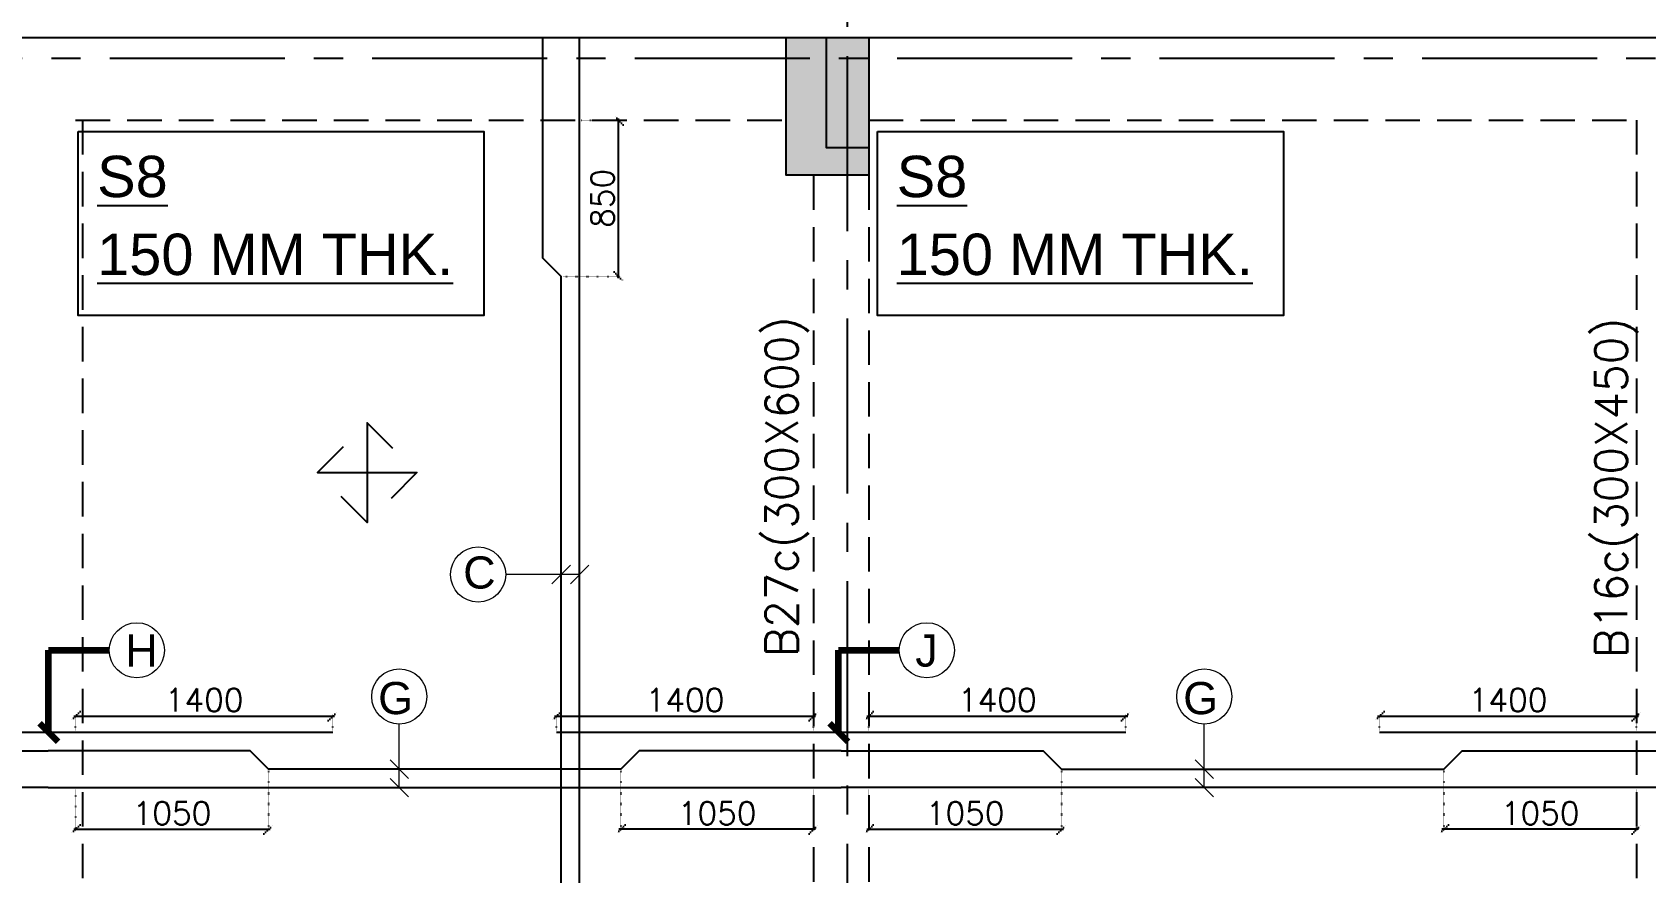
# Model space of a CAD drawing. Header units: millimetres. Extents: x 1921121 to 2008675, y -1544779 to -1482871.
# Drawn here: x 1961369 to 1970152, y -1505555 to -1500982 of the extents above; entities that cross this region are included whole.
import ezdxf

# ---------------------------------------------------------------- set-up
doc = ezdxf.new("R2010")
doc.units = ezdxf.units.MM
doc.header["$MEASUREMENT"] = 0
doc.header["$PDMODE"] = 98
for name, pattern in [('1', [0]), ('ACAD_ISO02W100', [15, 12, -3]), ('CENTER2', [28.575, 19.05, -3.175, 3.175, -3.175]), ('CONTINOUS', [0]), ('DOT', [0.25, 0, -0.25]), ('HIDDEN', [0.375, 0.25, -0.125])]:
    doc.linetypes.add(name, pattern=pattern)
for name, color, linetype in [('BEAM NO', 7, '1'), ('BEAM-300X450', 6, 'Continuous'), ('BEAM-300X600', 4, 'Continuous'), ('BEAM-450X600', 22, 'Continuous'), ('DIM', 191, 'Continuous'), ('s-steel', 1, 'Continuous'), ('SLAB NO.', 4, 'Continuous'), ('STEEL', 1, 'Continuous'), ('STR.COLUMN', 1, 'Continuous')]:
    doc.layers.add(name, color=color, linetype=linetype)
for name, color, linetype, lineweight in [('BRICK WALL_MOFA', 8, 'Continuous', 30), ('CENTER_LINE', 8, 'CENTER2', 25), ('GRID', 252, 'ACAD_ISO02W100', 9), ('LEADER', 191, 'Continuous', 15), ('S-B5-230X600', 120, 'HIDDEN', 25), ('SLAB STEEL MARK', 133, 'Continuous', 30)]:
    doc.layers.add(name, color=color, linetype=linetype, lineweight=lineweight)
doc.styles.add('DEEPAK', font='arial.ttf')
doc.styles.add('ROMANS', font='romans.shx')
doc.styles.add('RS', font='romans.shx', dxfattribs={"width": 0.9})
doc.styles.add('style1', font='arial.ttf')
doc.dimstyles.new('KRUNAL-MM', dxfattribs={"dimtxt": 50, "dimasz": 35, "dimexe": 25, "dimexo": 0, "dimgap": 15, "dimtad": 1, "dimdec": 0, "dimzin": 0, "dimdsep": 46, "dimtxsty": 'RS', "dimblk": 'OBLIQUE', "dimcen": 0, "dimdle": 25, "dimclrd": 256, "dimclre": 256, "dimclrt": 7, "dimadec": 0, "dimazin": 0, "dimtfac": 1, "dimtdec": 0, "dimtix": 1, "dimtmove": 0, "dimatfit": 2, "dimfxl": 1, "dimtolj": 1, "dimtzin": 0, "dimlwd": -1, "dimlwe": -1, "dimarcsym": 0})
doc.dimstyles.new('pag', dxfattribs={"dimtxt": 180, "dimasz": 150, "dimexe": 100, "dimexo": 0, "dimgap": 50, "dimtad": 1, "dimdec": 0, "dimzin": 0, "dimdsep": 46, "dimtxsty": 'ROMANS', "dimblk": 'OBLIQUE', "dimcen": 0, "dimdle": 100, "dimclrd": 256, "dimclre": 256, "dimclrt": 256, "dimadec": 0, "dimazin": 0, "dimtfac": 1, "dimtdec": 0, "dimtmove": 2, "dimatfit": 3, "dimfxl": 1, "dimtolj": 1, "dimtzin": 0, "dimlwd": -1, "dimlwe": -1, "dimarcsym": 0})

# ---------------------------------------------------------------- blocks, each defined once
blk = doc.blocks.new('FIRST FLOOR COLUMNS')
at = {"layer": 'CENTER_LINE', "ltscale": 50}
for p, q in [((38225, -29628.4), (38225, 16038)), ((68022.3, -115), (-4699.2, -115))]:
    blk.add_line(p, q, dxfattribs=at)
blk = doc.blocks.new('_Oblique')
at = {"color": 0, "linetype": 'ByBlock', "lineweight": -2}
blk.add_line((-0.5, -0.5), (0.5, 0.5), dxfattribs=at)
blk = doc.blocks.new('*D96')
at = {"layer": 'Defpoints', "color": 0, "linetype": 'DOT', "ltscale": 5, "transparency": 16777216}
for p in [(1962654.4, -1504991.6), (1961604.7, -1505091.6), (1962654.4, -1505319)]:
    blk.add_point(p, dxfattribs=at)
at = {"layer": 'DIM', "color": 191, "linetype": 'DOT', "ltscale": 5, "transparency": 16777216}
for p, q in [((1962654.4, -1505001.6), (1962654.4, -1505329)), ((1961604.7, -1505101.6), (1961604.7, -1505329))]:
    blk.add_line(p, q, dxfattribs=at)
at = {"layer": 'DIM', "color": 191, "ltscale": 5, "transparency": 16777216}
blk.add_line((1961594.7, -1505319), (1962664.4, -1505319), dxfattribs=at)
at = {"layer": 'DIM', "color": 191, "linetype": 'DOT', "ltscale": 5, "transparency": 16777216, "xscale": 50, "yscale": 50, "zscale": 50, "rotation": 180}
blk.add_blockref('_Oblique', (1961604.7, -1505319), dxfattribs=at)
at = {"layer": 'DIM', "color": 191, "linetype": 'DOT', "ltscale": 5, "transparency": 16777216, "xscale": 50, "yscale": 50, "zscale": 50}
blk.add_blockref('_Oblique', (1962654.4, -1505319), dxfattribs=at)
at = {"layer": 'DIM', "color": 7, "linetype": 'DOT', "ltscale": 5, "transparency": 16777216, "insert": (1962129.6, -1505231.5), "char_height": 125, "attachment_point": 5, "style": 'ROMANS'}
blk.add_mtext('\\A1;1050', dxfattribs=at)
blk = doc.blocks.new('*D97')
at = {"layer": 'Defpoints', "color": 0, "linetype": 'DOT', "ltscale": 5, "transparency": 16777216}
for p in [(1964571.9, -1504991.6), (1965622.1, -1505091.6), (1964571.9, -1505319)]:
    blk.add_point(p, dxfattribs=at)
at = {"layer": 'DIM', "color": 191, "linetype": 'DOT', "ltscale": 5, "transparency": 16777216}
for p, q in [((1964571.9, -1505001.6), (1964571.9, -1505329)), ((1965622.1, -1505101.6), (1965622.1, -1505329))]:
    blk.add_line(p, q, dxfattribs=at)
at = {"layer": 'DIM', "color": 191, "ltscale": 5, "transparency": 16777216}
blk.add_line((1965632.1, -1505319), (1964561.9, -1505319), dxfattribs=at)
at = {"layer": 'DIM', "color": 191, "linetype": 'DOT', "ltscale": 5, "transparency": 16777216, "xscale": 50, "yscale": 50, "zscale": 50, "rotation": 180}
blk.add_blockref('_Oblique', (1964571.9, -1505319), dxfattribs=at)
at = {"layer": 'DIM', "color": 191, "linetype": 'DOT', "ltscale": 5, "transparency": 16777216, "xscale": 50, "yscale": 50, "zscale": 50}
blk.add_blockref('_Oblique', (1965622.1, -1505319), dxfattribs=at)
at = {"layer": 'DIM', "color": 7, "linetype": 'DOT', "ltscale": 5, "transparency": 16777216, "insert": (1965097, -1505231.5), "char_height": 125, "attachment_point": 5, "style": 'ROMANS'}
blk.add_mtext('\\A1;1050', dxfattribs=at)
blk = doc.blocks.new('*D98')
at = {"layer": 'Defpoints', "color": 0, "linetype": 'DOT', "ltscale": 5, "transparency": 16777216}
for p in [(1969052.4, -1504991.6), (1970102.1, -1505091.6), (1969052.4, -1505319)]:
    blk.add_point(p, dxfattribs=at)
at = {"layer": 'DIM', "color": 191, "linetype": 'DOT', "ltscale": 5, "transparency": 16777216}
for p, q in [((1969052.4, -1505001.6), (1969052.4, -1505329)), ((1970102.1, -1505101.6), (1970102.1, -1505329))]:
    blk.add_line(p, q, dxfattribs=at)
at = {"layer": 'DIM', "color": 191, "ltscale": 5, "transparency": 16777216}
blk.add_line((1970112.1, -1505319), (1969042.4, -1505319), dxfattribs=at)
at = {"layer": 'DIM', "color": 191, "linetype": 'DOT', "ltscale": 5, "transparency": 16777216, "xscale": 50, "yscale": 50, "zscale": 50, "rotation": 180}
blk.add_blockref('_Oblique', (1969052.4, -1505319), dxfattribs=at)
at = {"layer": 'DIM', "color": 191, "linetype": 'DOT', "ltscale": 5, "transparency": 16777216, "xscale": 50, "yscale": 50, "zscale": 50}
blk.add_blockref('_Oblique', (1970102.1, -1505319), dxfattribs=at)
at = {"layer": 'DIM', "color": 7, "linetype": 'DOT', "ltscale": 5, "transparency": 16777216, "insert": (1969577.3, -1505231.5), "char_height": 125, "attachment_point": 5, "style": 'ROMANS'}
blk.add_mtext('\\A1;1050', dxfattribs=at)
blk = doc.blocks.new('*D99')
at = {"layer": 'Defpoints', "color": 0, "linetype": 'DOT', "ltscale": 5, "transparency": 16777216}
for p in [(1966972.3, -1504991.6), (1965922.1, -1505091.6), (1966972.3, -1505319)]:
    blk.add_point(p, dxfattribs=at)
at = {"layer": 'DIM', "color": 191, "linetype": 'DOT', "ltscale": 5, "transparency": 16777216}
for p, q in [((1966972.3, -1505001.6), (1966972.3, -1505329)), ((1965922.1, -1505101.6), (1965922.1, -1505329))]:
    blk.add_line(p, q, dxfattribs=at)
at = {"layer": 'DIM', "color": 191, "ltscale": 5, "transparency": 16777216}
blk.add_line((1965912.1, -1505319), (1966982.3, -1505319), dxfattribs=at)
at = {"layer": 'DIM', "color": 191, "linetype": 'DOT', "ltscale": 5, "transparency": 16777216, "xscale": 50, "yscale": 50, "zscale": 50, "rotation": 180}
blk.add_blockref('_Oblique', (1965922.1, -1505319), dxfattribs=at)
at = {"layer": 'DIM', "color": 191, "linetype": 'DOT', "ltscale": 5, "transparency": 16777216, "xscale": 50, "yscale": 50, "zscale": 50}
blk.add_blockref('_Oblique', (1966972.3, -1505319), dxfattribs=at)
at = {"layer": 'DIM', "color": 7, "linetype": 'DOT', "ltscale": 5, "transparency": 16777216, "insert": (1966447.2, -1505231.5), "char_height": 125, "attachment_point": 5, "style": 'ROMANS'}
blk.add_mtext('\\A1;1050', dxfattribs=at)
blk = doc.blocks.new('*D240')
at = {"layer": 'Defpoints', "color": 0, "linetype": 'DOT', "ltscale": 5, "transparency": 16777216}
for p in [(1965622.1, -1504702.6), (1964222.1, -1504791.6), (1965622.1, -1504791.6)]:
    blk.add_point(p, dxfattribs=at)
at = {"layer": 'DIM', "color": 191, "ltscale": 5, "transparency": 16777216}
blk.add_line((1964212.1, -1504702.6), (1965632.1, -1504702.6), dxfattribs=at)
at = {"layer": 'DIM', "color": 191, "linetype": 'DOT', "ltscale": 5, "transparency": 16777216}
for p, q in [((1964222.1, -1504781.6), (1964222.1, -1504692.6)), ((1965622.1, -1504781.6), (1965622.1, -1504692.6))]:
    blk.add_line(p, q, dxfattribs=at)
at = {"layer": 'DIM', "color": 191, "linetype": 'DOT', "ltscale": 5, "transparency": 16777216, "xscale": 50, "yscale": 50, "zscale": 50, "rotation": 180}
blk.add_blockref('_Oblique', (1964222.1, -1504702.6), dxfattribs=at)
at = {"layer": 'DIM', "color": 191, "linetype": 'DOT', "ltscale": 5, "transparency": 16777216, "xscale": 50, "yscale": 50, "zscale": 50}
blk.add_blockref('_Oblique', (1965622.1, -1504702.6), dxfattribs=at)
at = {"layer": 'DIM', "color": 7, "linetype": 'DOT', "ltscale": 5, "transparency": 16777216, "insert": (1964922.1, -1504615.1), "char_height": 125, "attachment_point": 5, "style": 'ROMANS'}
blk.add_mtext('\\A1;1400', dxfattribs=at)
blk = doc.blocks.new('*D102')
at = {"layer": 'Defpoints', "color": 0, "linetype": 'DOT', "ltscale": 5, "transparency": 16777216}
for p in [(1967322.1, -1504702.6), (1965922.1, -1504791.6), (1967322.1, -1504791.6)]:
    blk.add_point(p, dxfattribs=at)
at = {"layer": 'DIM', "color": 191, "ltscale": 5, "transparency": 16777216}
blk.add_line((1965912.1, -1504702.6), (1967332.1, -1504702.6), dxfattribs=at)
at = {"layer": 'DIM', "color": 191, "linetype": 'DOT', "ltscale": 5, "transparency": 16777216}
for p, q in [((1965922.1, -1504781.6), (1965922.1, -1504692.6)), ((1967322.1, -1504781.6), (1967322.1, -1504692.6))]:
    blk.add_line(p, q, dxfattribs=at)
at = {"layer": 'DIM', "color": 191, "linetype": 'DOT', "ltscale": 5, "transparency": 16777216, "xscale": 50, "yscale": 50, "zscale": 50, "rotation": 180}
blk.add_blockref('_Oblique', (1965922.1, -1504702.6), dxfattribs=at)
at = {"layer": 'DIM', "color": 191, "linetype": 'DOT', "ltscale": 5, "transparency": 16777216, "xscale": 50, "yscale": 50, "zscale": 50}
blk.add_blockref('_Oblique', (1967322.1, -1504702.6), dxfattribs=at)
at = {"layer": 'DIM', "color": 7, "linetype": 'DOT', "ltscale": 5, "transparency": 16777216, "insert": (1966622.1, -1504615.1), "char_height": 125, "attachment_point": 5, "style": 'ROMANS'}
blk.add_mtext('\\A1;1400', dxfattribs=at)
blk = doc.blocks.new('*D104')
at = {"layer": 'Defpoints', "color": 0, "linetype": 'DOT', "ltscale": 5, "transparency": 16777216}
for p in [(1963004.7, -1504702.6), (1961604.7, -1504791.6), (1963004.7, -1504791.6)]:
    blk.add_point(p, dxfattribs=at)
at = {"layer": 'DIM', "color": 191, "ltscale": 5, "transparency": 16777216}
blk.add_line((1961594.7, -1504702.6), (1963014.7, -1504702.6), dxfattribs=at)
at = {"layer": 'DIM', "color": 191, "linetype": 'DOT', "ltscale": 5, "transparency": 16777216}
for p, q in [((1961604.7, -1504781.6), (1961604.7, -1504692.6)), ((1963004.7, -1504781.6), (1963004.7, -1504692.6))]:
    blk.add_line(p, q, dxfattribs=at)
at = {"layer": 'DIM', "color": 191, "linetype": 'DOT', "ltscale": 5, "transparency": 16777216, "xscale": 50, "yscale": 50, "zscale": 50, "rotation": 180}
blk.add_blockref('_Oblique', (1961604.7, -1504702.6), dxfattribs=at)
at = {"layer": 'DIM', "color": 191, "linetype": 'DOT', "ltscale": 5, "transparency": 16777216, "xscale": 50, "yscale": 50, "zscale": 50}
blk.add_blockref('_Oblique', (1963004.7, -1504702.6), dxfattribs=at)
at = {"layer": 'DIM', "color": 7, "linetype": 'DOT', "ltscale": 5, "transparency": 16777216, "insert": (1962304.7, -1504615.1), "char_height": 125, "attachment_point": 5, "style": 'ROMANS'}
blk.add_mtext('\\A1;1400', dxfattribs=at)
blk = doc.blocks.new('*D242')
at = {"layer": 'Defpoints', "color": 0, "linetype": 'DOT', "ltscale": 5, "transparency": 16777216}
for p in [(1970102.1, -1504702.6), (1968702.1, -1504791.6), (1970102.1, -1504791.6)]:
    blk.add_point(p, dxfattribs=at)
at = {"layer": 'DIM', "color": 191, "ltscale": 5, "transparency": 16777216}
blk.add_line((1968692.1, -1504702.6), (1970112.1, -1504702.6), dxfattribs=at)
at = {"layer": 'DIM', "color": 191, "linetype": 'DOT', "ltscale": 5, "transparency": 16777216}
for p, q in [((1968702.1, -1504781.6), (1968702.1, -1504692.6)), ((1970102.1, -1504781.6), (1970102.1, -1504692.6))]:
    blk.add_line(p, q, dxfattribs=at)
at = {"layer": 'DIM', "color": 191, "linetype": 'DOT', "ltscale": 5, "transparency": 16777216, "xscale": 50, "yscale": 50, "zscale": 50, "rotation": 180}
blk.add_blockref('_Oblique', (1968702.1, -1504702.6), dxfattribs=at)
at = {"layer": 'DIM', "color": 191, "linetype": 'DOT', "ltscale": 5, "transparency": 16777216, "xscale": 50, "yscale": 50, "zscale": 50}
blk.add_blockref('_Oblique', (1970102.1, -1504702.6), dxfattribs=at)
at = {"layer": 'DIM', "color": 7, "linetype": 'DOT', "ltscale": 5, "transparency": 16777216, "insert": (1969402.1, -1504615.1), "char_height": 125, "attachment_point": 5, "style": 'ROMANS'}
blk.add_mtext('\\A1;1400', dxfattribs=at)
blk = doc.blocks.new('*D155')
at = {"layer": 'Defpoints', "color": 0, "linetype": 'DOT', "ltscale": 5, "transparency": 16777216}
for p in [(1964347.6, -1501460.3), (1964560.8, -1501460.3), (1964248, -1502310.3)]:
    blk.add_point(p, dxfattribs=at)
at = {"layer": 'DIM', "color": 191, "linetype": 'DOT', "ltscale": 5, "transparency": 16777216}
for p, q in [((1964357.6, -1501460.3), (1964570.8, -1501460.3)), ((1964258, -1502310.3), (1964570.8, -1502310.3))]:
    blk.add_line(p, q, dxfattribs=at)
at = {"layer": 'DIM', "color": 191, "ltscale": 5, "transparency": 16777216}
blk.add_line((1964560.8, -1502320.3), (1964560.8, -1501450.3), dxfattribs=at)
at = {"layer": 'DIM', "color": 191, "linetype": 'DOT', "ltscale": 5, "transparency": 16777216, "xscale": 50, "yscale": 50, "zscale": 50}
for p, rotation in [((1964560.8, -1501460.3), 90), ((1964560.8, -1502310.3), 270)]:
    blk.add_blockref('_Oblique', p, dxfattribs=dict(at, rotation=rotation))
at = {"layer": 'DIM', "color": 7, "linetype": 'DOT', "ltscale": 5, "transparency": 16777216, "insert": (1964473.3, -1501885.3), "char_height": 125, "attachment_point": 5, "rotation": 90, "style": 'ROMANS'}
blk.add_mtext('\\A1;850', dxfattribs=at)
blk = doc.blocks.new('*U4')
at = {"layer": 'STEEL'}
for points in [[(707738.1, 27916.3), (707888.1, 27766.3), (707888.1, 28344.3), (708038.1, 28194.3)], [(707749.1, 28205.3), (707599.1, 28055.3), (708177.1, 28055.3), (708027.1, 27905.3)]]:
    blk.add_lwpolyline(points, dxfattribs=at)
blk = doc.blocks.new('ARCH COL')
at = {"layer": 'STR.COLUMN', "transparency": 33554687}
h = blk.add_hatch(color=256, dxfattribs=at)
h.dxf.hatch_style = 1
h.paths.add_polyline_path([(270692.4, 0), (271142.4, 0), (271142.4, -750), (270692.4, -750)])
h = blk.add_hatch(color=256, dxfattribs=at)
h.dxf.hatch_style = 1
h.paths.add_polyline_path([(270912.4, 0), (270912.4, -600), (271142.4, -600), (271142.4, 0)])
at = {"layer": 'STR.COLUMN', "color": 5}
blk.add_lwpolyline([(270692.4, 0), (271142.4, 0), (271142.4, -750), (270692.4, -750), (270692.4, 0)], dxfattribs=at)
blk.add_lwpolyline([(270912.4, 0), (271142.4, 0), (271142.4, -600), (270912.4, -600)], close=True, dxfattribs=at)
blk = doc.blocks.new('A$C02ad8bd7')
at = {"layer": 'BEAM NO', "ltscale": 500, "style": 'ROMANS'}
for s, p in [('B27c(300X600)', (37723.4, 3749.4, 0)), ('B16c(300X450)', (42238.4, 3743.8, 0))]:
    blk.add_text(s, height=175, rotation=89.99997, dxfattribs=at).set_placement(p)

msp = doc.modelspace()

# ---------------------------------------------------------------- linework, layer by layer
at = {"layer": 'BEAM-300X450', "linetype": 'HIDDEN', "ltscale": 750}
for p, q in [((1961641.7, -1501460.3), (1961641.7, -1507700.3)), ((1970102.1, -1501460.3), (1970102.1, -1507700.3))]:
    msp.add_line(p, q, dxfattribs=at)
at = {"layer": 'BEAM-300X600', "linetype": 'HIDDEN', "ltscale": 750}
for p, q in [((1965622.1, -1501760.3), (1965622.1, -1507400.3)), ((1965922.1, -1501760.3), (1965922.1, -1507400.3))]:
    msp.add_line(p, q, dxfattribs=at)
at = {"layer": 'BEAM-450X600', "linetype": 'CONTINOUS', "ltscale": 750}
for p, q in [((1957252.1, -1501010.3), (1965472.1, -1501010.3)), ((1965922.1, -1501010.3), (1974582.1, -1501010.3))]:
    msp.add_line(p, q, dxfattribs=at)
at = {"layer": 'BEAM-450X600', "linetype": 'HIDDEN', "ltscale": 750}
for p, q in [((1961604.7, -1501460.3), (1965472.1, -1501460.3)), ((1965922.1, -1501460.3), (1970102.1, -1501460.3))]:
    msp.add_line(p, q, dxfattribs=at)
at = {"layer": 'LEADER'}
for centre in [(1963795.9, -1503932.5), (1961938.2, -1504344.9), (1966238.2, -1504344.9), (1963366.8, -1504596.1), (1967748.6, -1504596.1)]:
    msp.add_circle(centre, 150, dxfattribs=at)
at = {"layer": 's-steel'}
for points in [[(1964147.9, -1507925.3), (1964147.9, -1506300.3), (1964247.9, -1506200.3), (1964248, -1502310.3), (1964147.7, -1502210.3), (1964147.8, -1501010.3)], [(1964347.9, -1507925.3), (1964347.9, -1501010.3)], [(1963004.7, -1504791.6), (1959904.7, -1504791.6)], [(1967322.1, -1504791.6), (1964222.1, -1504791.6)], [(1971802.1, -1504791.6), (1968702.1, -1504791.6)], [(1956952.1, -1504891.6), (1958052.3, -1504891.6), (1958152.3, -1504991.6), (1960255.1, -1504991.6), (1960355.1, -1504891.6), (1961454.7, -1504891.6)], [(1965772.1, -1504891.6), (1964671.9, -1504891.6), (1964571.9, -1504991.6), (1962654.4, -1504991.6), (1962554.4, -1504891.6), (1961454.7, -1504891.6)], [(1965772.1, -1504891.6), (1966872.3, -1504891.6), (1966972.3, -1504991.6), (1969052.4, -1504991.6), (1969152.4, -1504891.6), (1970252.1, -1504891.6)], [(1961454.7, -1505091.6), (1956952.1, -1505091.6)], [(1961454.7, -1505091.6), (1965772.1, -1505091.6)], [(1970252.1, -1505091.6), (1965772.1, -1505091.6)]]:
    msp.add_lwpolyline(points, dxfattribs=at)
at = {"layer": 'SLAB NO.', "color": 6}
for points in [[(1961618.4, -1501521), (1963827, -1501521), (1963827, -1502523.5), (1961618.4, -1502523.5)], [(1965970.7, -1501521), (1968179.3, -1501521), (1968179.3, -1502523.5), (1965970.7, -1502523.5)]]:
    msp.add_lwpolyline(points, close=True, dxfattribs=at)

# ---------------------------------------------------------------- block references
at = {"layer": 'BRICK WALL_MOFA', "color": 251}
msp.add_blockref('A$C02ad8bd7', (1927812.1, -1508130.3), dxfattribs=at)
at = {"layer": 'GRID'}
msp.add_blockref('FIRST FLOOR COLUMNS', (1927582.1, -1501010.3), dxfattribs=at)
at = {"layer": 'S-B5-230X600', "xscale": 0.9375000000000001, "yscale": 0.9375000000000001, "zscale": 0.9375000000000001, "rotation": 269.9999999999999}
msp.add_blockref('*U4', (1936889.8, -839732.6), dxfattribs=at)
at = {"layer": 'STR.COLUMN'}
msp.add_blockref('ARCH COL', (1694779.7, -1501010.3), dxfattribs=at)

# ---------------------------------------------------------------- texts
at = {"layer": 'SLAB NO.', "color": 6, "style": 'DEEPAK'}
for s, p in [('%%US8', (1961722, -1501878.9)), ('%%US8', (1966074.3, -1501878.9)), ('%%U150 MM THK.', (1961722, -1502302.8)), ('%%U150 MM THK.', (1966074.3, -1502302.8))]:
    msp.add_text(s, height=225, dxfattribs=at).set_placement(p)
at = {"layer": 'SLAB STEEL MARK', "style": 'style1'}
for s, p in [('C', (1963714.6, -1504009)), ('H', (1961875.3, -1504433.8)), ('J', (1966175.4, -1504433.8)), ('G', (1963251.7, -1504692.3)), ('G', (1967633.8, -1504692.6))]:
    msp.add_text(s, height=175, dxfattribs=at).set_placement(p)

# ---------------------------------------------------------------- dimensions: what is measured, and where the dimension line sits
at = {"layer": 'DIM', "linetype": 'DOT', "ltscale": 5}
dim = msp.add_linear_dim(base=(1964560.8, -1501460.3), p1=(1964248, -1502310.3), p2=(1964347.6, -1501460.3), angle=90, dimstyle='pag', override={"dimtxt": 125, "dimasz": 50, "dimexe": 10, "dimexo": 10, "dimgap": 25, "dimtxsty": 'ROMANS', "dimdle": 10, "dimclrd": 191, "dimclre": 191, "dimclrt": 7, "dimtix": 1, "dimtmove": 1}, dxfattribs=at)
dim.commit()
dim.dimension.update_dxf_attribs({"geometry": '*D155', "text_midpoint": (1964560.8, -1501885.3), "dimtype": 128})
for base, p1, p2, picture, middle in [((1963004.7, -1504702.6), (1961604.7, -1504791.6), (1963004.7, -1504791.6), '*D104', (1962304.7, -1504615.1)), ((1965622.1, -1504702.6), (1964222.1, -1504791.6), (1965622.1, -1504791.6), '*D240', (1964922.1, -1504615.1)), ((1967322.1, -1504702.6), (1965922.1, -1504791.6), (1967322.1, -1504791.6), '*D102', (1966622.1, -1504615.1)), ((1970102.1, -1504702.6), (1968702.1, -1504791.6), (1970102.1, -1504791.6), '*D242', (1969402.1, -1504615.1)), ((1962654.4, -1505319), (1961604.7, -1505091.6), (1962654.4, -1504991.6), '*D96', (1962129.6, -1505231.5)), ((1966972.3, -1505319), (1965922.1, -1505091.6), (1966972.3, -1504991.6), '*D99', (1966447.2, -1505231.5))]:
    dim = msp.add_linear_dim(base=base, p1=p1, p2=p2, dimstyle='pag', override={"dimtxt": 125, "dimasz": 50, "dimexe": 10, "dimexo": 10, "dimgap": 25, "dimtxsty": 'ROMANS', "dimdle": 10, "dimclrd": 191, "dimclre": 191, "dimclrt": 7, "dimtix": 1, "dimtmove": 1}, dxfattribs=at)
    dim.commit()
    dim.dimension.update_dxf_attribs({"geometry": picture, "text_midpoint": middle})
for base, p1, p2, picture, middle in [((1964571.9, -1505319), (1965622.1, -1505091.6), (1964571.9, -1504991.6), '*D97', (1965097, -1505231.5)), ((1969052.4, -1505319), (1970102.1, -1505091.6), (1969052.4, -1504991.6), '*D98', (1969577.3, -1505231.5))]:
    dim = msp.add_linear_dim(base=base, p1=p1, p2=p2, angle=180, dimstyle='pag', override={"dimtxt": 125, "dimasz": 50, "dimexe": 10, "dimexo": 10, "dimgap": 25, "dimtxsty": 'ROMANS', "dimdle": 10, "dimclrd": 191, "dimclre": 191, "dimclrt": 7, "dimtix": 1, "dimtmove": 1}, dxfattribs=at)
    dim.commit()
    dim.dimension.update_dxf_attribs({"geometry": picture, "text_midpoint": middle})

# ---------------------------------------------------------------- leaders
at = {"layer": 'LEADER'}
for points, override in [([(1964247.9, -1503932.5), (1963945.9, -1503932.5)], {"dimasz": 100, "dimtad": 0, "dimldrblk": 'Oblique', "dimfxl": 0.059055, "dimarcsym": 1}), ([(1964347.9, -1503932.5), (1963945.9, -1503932.5)], {"dimasz": 100, "dimtad": 0, "dimldrblk": 'Oblique', "dimfxl": 0.059055, "dimarcsym": 1}), ([(1961458.2, -1504791.6), (1961458.2, -1504344.9), (1961788.2, -1504344.9)], {"dimscale": 1, "dimtxt": 50, "dimasz": 100, "dimgap": 15, "dimtad": 0, "dimtxsty": 'RS', "dimclrd": 256, "dimldrblk": 'Oblique', "dimlwd": 65535}), ([(1965758.2, -1504791.6), (1965758.2, -1504344.9), (1966088.2, -1504344.9)], {"dimscale": 1, "dimtxt": 50, "dimasz": 100, "dimgap": 15, "dimtad": 0, "dimtxsty": 'RS', "dimclrd": 256, "dimldrblk": 'Oblique', "dimlwd": 65535}), ([(1963366.8, -1505091.6), (1963366.8, -1504746.1)], {"dimasz": 100, "dimtad": 0, "dimldrblk": 'Oblique', "dimfxl": 0.059055, "dimarcsym": 1}), ([(1963366.8, -1504991.6), (1963366.8, -1504746.1)], {"dimasz": 100, "dimtad": 0, "dimldrblk": 'Oblique', "dimfxl": 0.059055, "dimarcsym": 1}), ([(1967748.6, -1505091.6), (1967748.6, -1504746.1)], {"dimasz": 100, "dimtad": 0, "dimldrblk": 'Oblique', "dimfxl": 0.059055, "dimarcsym": 1}), ([(1967748.6, -1504991.6), (1967748.6, -1504746.1)], {"dimasz": 100, "dimtad": 0, "dimldrblk": 'Oblique', "dimfxl": 0.059055, "dimarcsym": 1})]:
    msp.add_leader(points, dimstyle='KRUNAL-MM', override=override, dxfattribs=at)

doc.saveas('drawing.dxf')
